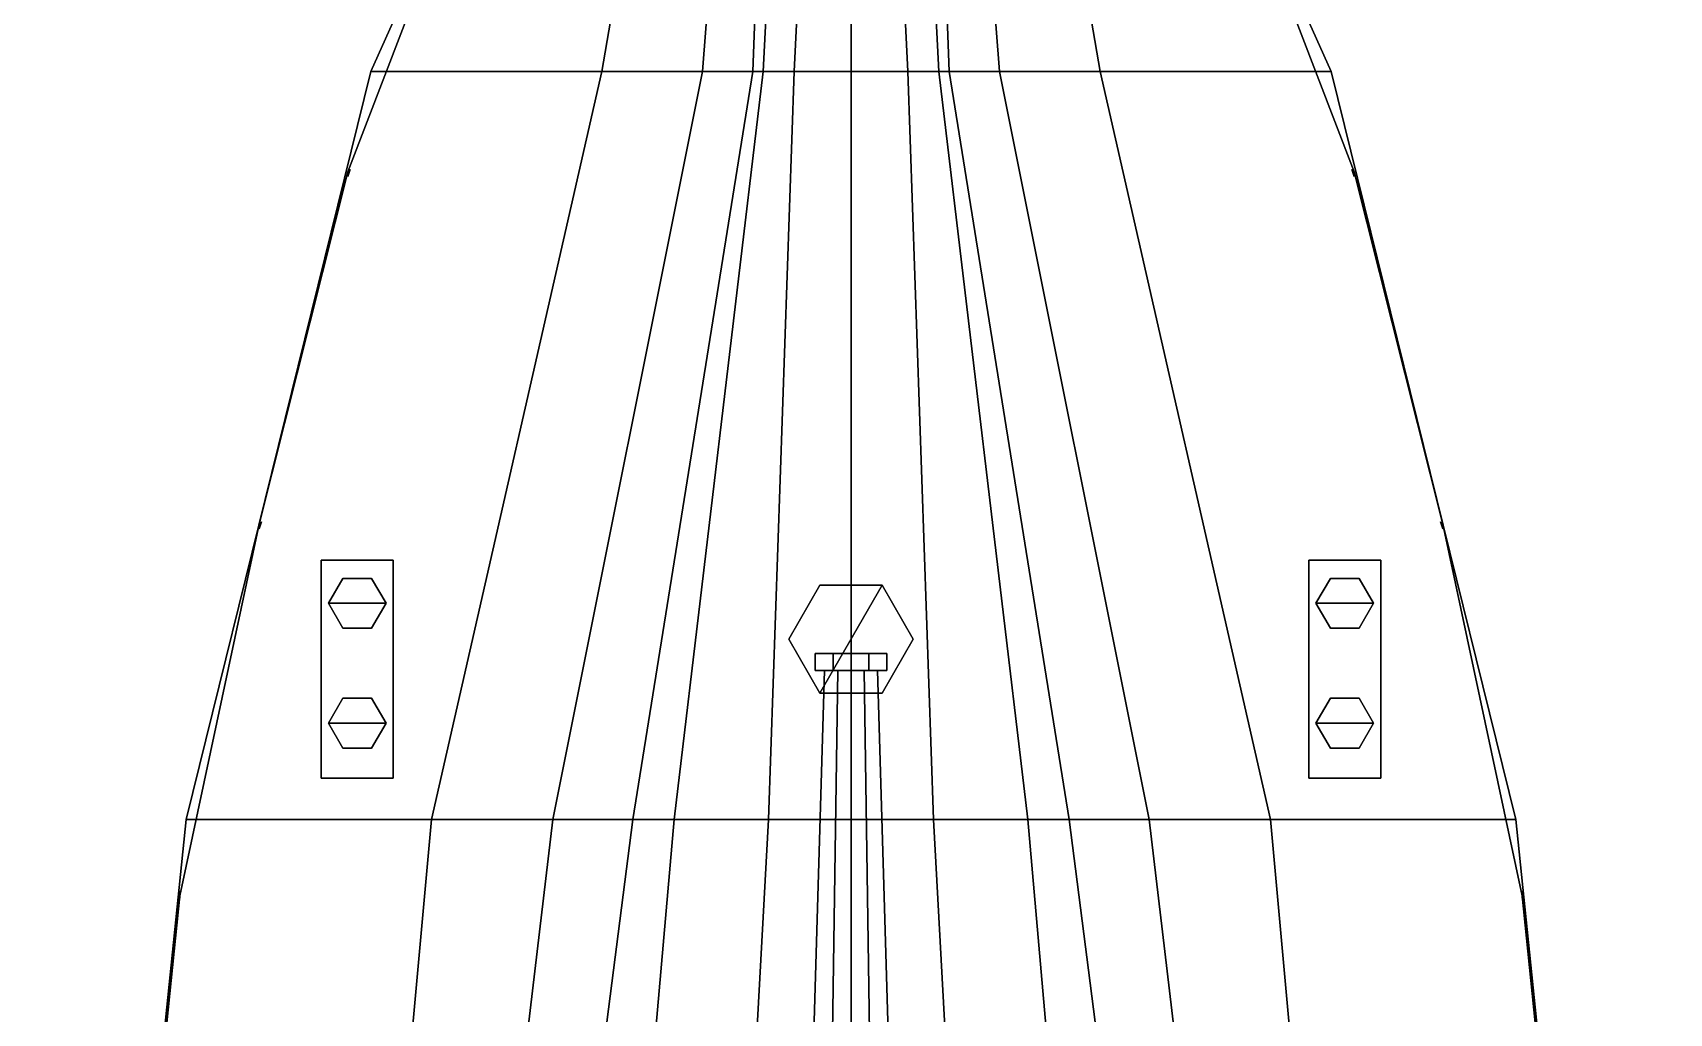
# Model space of a CAD drawing. Header units: millimetres. Extents: x -3.7 to 3.7, y -34 to 38.
# Drawn here: x -3.41 to 3.41, y 25.96 to 30.05 of the extents above; entities that cross this region are included whole.
import ezdxf

# ---------------------------------------------------------------- set-up
doc = ezdxf.new("R2010")
doc.units = ezdxf.units.MM
for name, color, linetype in [('gun', 1, 'Continuous'), ('railings', 3, 'Continuous'), ('tumb', 6, 'Continuous')]:
    doc.layers.add(name, color=color, linetype=linetype)

msp = doc.modelspace()

# ---------------------------------------------------------------- linework, layer by layer
for points in [[(-0.6247, 32.9585, 4.37), (-0.5116, 32.9585, 4.0972), (-1.0393, 29.8885, 0.9591), (-2.0032, 29.8885, 4.26)], [(0.6247, 32.9585, 4.37), (-0.6247, 32.9585, 4.37), (-2.0032, 29.8885, 4.26), (2.0032, 29.8885, 4.26)], [(-0.5116, 32.9585, 4.0972), (-0.3823, 32.9585, 3.3272), (-0.6193, 29.8885, -0.7857), (-1.0393, 29.8885, 0.9591)], [(-0.3823, 32.9585, 3.3272), (-0.2962, 32.9585, 2.7779), (-0.4093, 29.8885, -1.4534), (-0.6193, 29.8885, -0.7857)], [(-0.2962, 32.9585, 2.7779), (-0.21, 32.9585, 2.1533), (-0.3662, 29.8885, -1.6203), (-0.4093, 29.8885, -1.4534)], [(-0.21, 32.9585, 2.1533), (-0.0862, 32.9585, 1.1032), (-0.2369, 29.8885, -1.895), (-0.3662, 29.8885, -1.6203)], [(-0.0862, 32.9585, 1.1032), (0, 32.9585, -0.0115), (0, 29.8885, -2.315), (-0.2369, 29.8885, -1.895)], [(0.2369, 29.8885, -1.895), (0, 29.8885, -2.315), (0, 32.9585, -0.0115), (0.0862, 32.9585, 1.1032)], [(0.3662, 29.8885, -1.6203), (0.2369, 29.8885, -1.895), (0.0862, 32.9585, 1.1032), (0.21, 32.9585, 2.1533)], [(0.4093, 29.8885, -1.4534), (0.3662, 29.8885, -1.6203), (0.21, 32.9585, 2.1533), (0.2962, 32.9585, 2.7779)], [(0.6193, 29.8885, -0.7857), (0.4093, 29.8885, -1.4534), (0.2962, 32.9585, 2.7779), (0.3823, 32.9585, 3.3272)], [(1.0393, 29.8885, 0.9591), (0.6193, 29.8885, -0.7857), (0.3823, 32.9585, 3.3272), (0.5116, 32.9585, 4.0972)], [(2.0032, 29.8885, 4.26), (1.0393, 29.8885, 0.9591), (0.5116, 32.9585, 4.0972), (0.6247, 32.9585, 4.37)], [(-2.0032, 29.8885, 4.26), (-1.0393, 29.8885, 0.9591), (-1.7501, 26.7685, 0.9496), (-2.7733, 26.7685, 4.19)], [(-2.7733, 26.7685, 4.19), (2.7733, 26.7685, 4.19), (2.0032, 29.8885, 4.26), (-2.0032, 29.8885, 4.26)], [(-1.0393, 29.8885, 0.9591), (-0.6193, 29.8885, -0.7857), (-1.2439, 26.7685, -0.7951), (-1.7501, 26.7685, 0.9496)], [(-0.6193, 29.8885, -0.7857), (-0.4093, 29.8885, -1.4534), (-0.9101, 26.7685, -1.4629), (-1.2439, 26.7685, -0.7951)], [(-0.4093, 29.8885, -1.4534), (-0.3662, 29.8885, -1.6203), (-0.7377, 26.7685, -1.7375), (-0.9101, 26.7685, -1.4629)], [(-0.3662, 29.8885, -1.6203), (-0.2369, 29.8885, -1.895), (-0.3446, 26.7685, -2.136), (-0.7377, 26.7685, -1.7375)], [(-0.2369, 29.8885, -1.895), (0, 29.8885, -2.315), (0, 26.7685, -2.3245), (-0.3446, 26.7685, -2.136)], [(0.3446, 26.7685, -2.136), (0, 26.7685, -2.3245), (0, 29.8885, -2.315), (0.2369, 29.8885, -1.895)], [(0.7377, 26.7685, -1.7375), (0.3446, 26.7685, -2.136), (0.2369, 29.8885, -1.895), (0.3662, 29.8885, -1.6203)], [(0.9101, 26.7685, -1.4629), (0.7377, 26.7685, -1.7375), (0.3662, 29.8885, -1.6203), (0.4093, 29.8885, -1.4534)], [(1.2439, 26.7685, -0.7951), (0.9101, 26.7685, -1.4629), (0.4093, 29.8885, -1.4534), (0.6193, 29.8885, -0.7857)], [(1.7501, 26.7685, 0.9496), (1.2439, 26.7685, -0.7951), (0.6193, 29.8885, -0.7857), (1.0393, 29.8885, 0.9591)], [(2.7733, 26.7685, 4.19), (1.7501, 26.7685, 0.9496), (1.0393, 29.8885, 0.9591), (2.0032, 29.8885, 4.26)], [(-0.13, 27.7452, 4.19), (-0.26, 27.52, 4.19), (-0.26, 27.52, 5.19), (-0.13, 27.7452, 5.19)], [(-0.13, 27.7452, 5.19), (-0.26, 27.52, 5.19), (-0.13, 27.2948, 5.19), (0.13, 27.7452, 5.19)], [(0.13, 27.7452, 4.19), (-0.13, 27.7452, 4.19), (-0.13, 27.7452, 5.19), (0.13, 27.7452, 5.19)], [(0.13, 27.7452, 5.19), (-0.13, 27.2948, 5.19), (0.13, 27.2948, 5.19), (0.26, 27.52, 5.19)], [(0.26, 27.52, 4.19), (0.13, 27.7452, 4.19), (0.13, 27.7452, 5.19), (0.26, 27.52, 5.19)], [(-0.26, 27.52, 4.19), (-0.13, 27.2948, 4.19), (-0.13, 27.2948, 5.19), (-0.26, 27.52, 5.19)], [(0.13, 27.2948, 4.19), (0.26, 27.52, 4.19), (0.26, 27.52, 5.19), (0.13, 27.2948, 5.19)], [(-0.13, 27.2948, 4.19), (0.13, 27.2948, 4.19), (0.13, 27.2948, 5.19), (-0.13, 27.2948, 5.19)], [(-2.7733, 26.7685, 4.19), (-1.7501, 26.7685, 0.9496), (-2.3155, 20.5585, -0.2022), (-3.4141, 20.5585, 4.04)], [(2.7733, 26.7685, 4.19), (-2.7733, 26.7685, 4.19), (-3.4141, 20.5585, 4.04), (3.4141, 20.5585, 4.04)], [(-1.7501, 26.7685, 0.9496), (-1.2439, 26.7685, -0.7951), (-1.9817, 20.5585, -1.0854), (-2.3155, 20.5585, -0.2022)], [(-1.2439, 26.7685, -0.7951), (-0.9101, 26.7685, -1.4629), (-1.707, 20.5585, -1.5054), (-1.9817, 20.5585, -1.0854)], [(-0.9101, 26.7685, -1.4629), (-0.7377, 26.7685, -1.7375), (-1.2816, 20.5585, -1.85), (-1.707, 20.5585, -1.5054)], [(-0.7377, 26.7685, -1.7375), (-0.3446, 26.7685, -2.136), (-0.6839, 20.5585, -2.1785), (-1.2816, 20.5585, -1.85)], [(-0.3446, 26.7685, -2.136), (0, 26.7685, -2.3245), (0, 20.5585, -2.367), (-0.6839, 20.5585, -2.1785)], [(0.6839, 20.5585, -2.1785), (0, 20.5585, -2.367), (0, 26.7685, -2.3245), (0.3446, 26.7685, -2.136)], [(1.2816, 20.5585, -1.85), (0.6839, 20.5585, -2.1785), (0.3446, 26.7685, -2.136), (0.7377, 26.7685, -1.7375)], [(1.707, 20.5585, -1.5054), (1.2816, 20.5585, -1.85), (0.7377, 26.7685, -1.7375), (0.9101, 26.7685, -1.4629)], [(1.9817, 20.5585, -1.0854), (1.707, 20.5585, -1.5054), (0.9101, 26.7685, -1.4629), (1.2439, 26.7685, -0.7951)], [(2.3155, 20.5585, -0.2022), (1.9817, 20.5585, -1.0854), (1.2439, 26.7685, -0.7951), (1.7501, 26.7685, 0.9496)], [(3.4141, 20.5585, 4.04), (2.3155, 20.5585, -0.2022), (1.7501, 26.7685, 0.9496), (2.7733, 26.7685, 4.19)]]:
    msp.add_3dface(points)
at = {"layer": 'gun'}
for points in [[(-0.15, 27.39, 5.68), (-0.075, 27.39, 5.8099), (-0.075, 27.46, 5.8099), (-0.15, 27.46, 5.68)], [(-0.075, 27.39, 5.5501), (-0.15, 27.39, 5.68), (-0.15, 27.46, 5.68), (-0.075, 27.46, 5.5501)], [(-0.075, 27.39, 5.8099), (0.075, 27.39, 5.8099), (0.075, 27.46, 5.8099), (-0.075, 27.46, 5.8099)], [(0.075, 27.39, 5.5501), (-0.075, 27.39, 5.5501), (-0.075, 27.46, 5.5501), (0.075, 27.46, 5.5501)], [(0.075, 27.39, 5.8099), (0.15, 27.39, 5.68), (0.15, 27.46, 5.68), (0.075, 27.46, 5.8099)], [(0.15, 27.39, 5.68), (0.075, 27.39, 5.5501), (0.075, 27.46, 5.5501), (0.15, 27.46, 5.68)], [(-0.11, 27.39, 5.68), (-0.055, 27.39, 5.5847), (-0.09, 25.03, 5.5241), (-0.18, 25.03, 5.68)], [(-0.055, 27.39, 5.7753), (-0.11, 27.39, 5.68), (-0.18, 25.03, 5.68), (-0.09, 25.03, 5.8359)], [(-0.15, 27.39, 5.68), (0.15, 27.39, 5.68), (0.075, 27.39, 5.5501), (-0.075, 27.39, 5.5501)], [(-0.075, 27.39, 5.8099), (0.075, 27.39, 5.8099), (0.15, 27.39, 5.68), (-0.15, 27.39, 5.68)], [(-0.055, 27.39, 5.5847), (0.055, 27.39, 5.5847), (0.09, 25.03, 5.5241), (-0.09, 25.03, 5.5241)], [(0.055, 27.39, 5.7753), (-0.055, 27.39, 5.7753), (-0.09, 25.03, 5.8359), (0.09, 25.03, 5.8359)], [(0.055, 27.39, 5.5847), (0.11, 27.39, 5.68), (0.18, 25.03, 5.68), (0.09, 25.03, 5.5241)], [(0.11, 27.39, 5.68), (0.055, 27.39, 5.7753), (0.09, 25.03, 5.8359), (0.18, 25.03, 5.68)]]:
    msp.add_3dface(points, dxfattribs=at)
at = {"layer": 'railings'}
for points in [[(-1.57, 30.85, 5.27), (-2.1, 29.47, 5.26), (-2.1, 29.47, 5.29), (-1.57, 30.85, 5.3)], [(-1.57, 30.85, 5.3), (-2.1, 29.47, 5.29), (-2.1, 29.47, 5.26), (-1.57, 30.85, 5.27)], [(-1.57, 30.85, 4.81), (-2.1, 29.47, 4.8), (-2.1, 29.47, 4.77), (-1.57, 30.85, 4.78)], [(-1.57, 30.85, 4.78), (-2.1, 29.47, 4.77), (-2.1, 29.47, 4.8), (-1.57, 30.85, 4.81)], [(1.57, 30.85, 4.78), (2.1, 29.47, 4.77), (2.1, 29.47, 4.8), (1.57, 30.85, 4.81)], [(1.57, 30.85, 4.81), (2.1, 29.47, 4.8), (2.1, 29.47, 4.77), (1.57, 30.85, 4.78)], [(1.57, 30.85, 5.3), (2.1, 29.47, 5.29), (2.1, 29.47, 5.26), (1.57, 30.85, 5.27)], [(1.57, 30.85, 5.27), (2.1, 29.47, 5.26), (2.1, 29.47, 5.29), (1.57, 30.85, 5.3)], [(-2.1, 29.47, 5.29), (-2.47, 28, 5.25), (-2.47, 28, 5.22), (-2.1, 29.47, 5.26)], [(-2.1, 29.47, 5.26), (-2.47, 28, 5.22), (-2.47, 28, 5.25), (-2.1, 29.47, 5.29)], [(-2.1, 29.47, 4.77), (-2.47, 28, 4.73), (-2.47, 28, 4.76), (-2.1, 29.47, 4.8)], [(-2.1, 29.47, 4.8), (-2.47, 28, 4.76), (-2.47, 28, 4.73), (-2.1, 29.47, 4.77)], [(-2.09, 29.48, 5.26), (-2.09, 29.48, 4.25), (-2.1, 29.45, 4.25), (-2.1, 29.45, 5.26)], [(-2.1, 29.45, 5.26), (-2.1, 29.45, 4.25), (-2.09, 29.48, 4.25), (-2.09, 29.48, 5.26)], [(2.1, 29.45, 5.26), (2.1, 29.45, 4.25), (2.09, 29.48, 4.25), (2.09, 29.48, 5.26)], [(2.09, 29.48, 5.26), (2.09, 29.48, 4.25), (2.1, 29.45, 4.25), (2.1, 29.45, 5.26)], [(2.1, 29.47, 4.8), (2.47, 28, 4.76), (2.47, 28, 4.73), (2.1, 29.47, 4.77)], [(2.1, 29.47, 4.77), (2.47, 28, 4.73), (2.47, 28, 4.76), (2.1, 29.47, 4.8)], [(2.1, 29.47, 5.26), (2.47, 28, 5.22), (2.47, 28, 5.25), (2.1, 29.47, 5.29)], [(2.1, 29.47, 5.29), (2.47, 28, 5.25), (2.47, 28, 5.22), (2.1, 29.47, 5.26)], [(-2.47, 28, 5.22), (-2.8, 26.45, 5.19), (-2.8, 26.45, 5.22), (-2.47, 28, 5.25)], [(-2.47, 28, 5.25), (-2.8, 26.45, 5.22), (-2.8, 26.45, 5.19), (-2.47, 28, 5.22)], [(-2.47, 28, 4.76), (-2.8, 26.45, 4.73), (-2.8, 26.45, 4.7), (-2.47, 28, 4.73)], [(-2.47, 28, 4.73), (-2.8, 26.45, 4.7), (-2.8, 26.45, 4.73), (-2.47, 28, 4.76)], [(-2.46, 28.01, 5.22), (-2.46, 28.01, 4.21), (-2.47, 27.98, 4.21), (-2.47, 27.98, 5.22)], [(-2.47, 27.98, 5.22), (-2.47, 27.98, 4.21), (-2.46, 28.01, 4.21), (-2.46, 28.01, 5.22)], [(2.47, 27.98, 5.22), (2.47, 27.98, 4.21), (2.46, 28.01, 4.21), (2.46, 28.01, 5.22)], [(2.46, 28.01, 5.22), (2.46, 28.01, 4.21), (2.47, 27.98, 4.21), (2.47, 27.98, 5.22)], [(2.47, 28, 4.73), (2.8, 26.45, 4.7), (2.8, 26.45, 4.73), (2.47, 28, 4.76)], [(2.47, 28, 4.76), (2.8, 26.45, 4.73), (2.8, 26.45, 4.7), (2.47, 28, 4.73)], [(2.47, 28, 5.25), (2.8, 26.45, 5.22), (2.8, 26.45, 5.19), (2.47, 28, 5.22)], [(2.47, 28, 5.22), (2.8, 26.45, 5.19), (2.8, 26.45, 5.22), (2.47, 28, 5.25)], [(-2.8, 26.45, 5.22), (-3.41, 20.5, 5.07), (-3.41, 20.5, 5.04), (-2.8, 26.45, 5.19)], [(-2.8, 26.45, 5.19), (-3.41, 20.5, 5.04), (-3.41, 20.5, 5.07), (-2.8, 26.45, 5.22)], [(-2.8, 26.45, 4.73), (-3.41, 20.5, 4.58), (-3.41, 20.5, 4.55), (-2.8, 26.45, 4.7)], [(-2.8, 26.45, 4.7), (-3.41, 20.5, 4.55), (-3.41, 20.5, 4.58), (-2.8, 26.45, 4.73)], [(-2.8, 26.44, 5.19), (-2.8, 26.44, 4.18), (-2.8, 26.47, 4.18), (-2.8, 26.47, 5.19)], [(-2.8, 26.47, 5.19), (-2.8, 26.47, 4.18), (-2.8, 26.44, 4.18), (-2.8, 26.44, 5.19)], [(2.8, 26.47, 5.19), (2.8, 26.47, 4.18), (2.8, 26.44, 4.18), (2.8, 26.44, 5.19)], [(2.8, 26.44, 5.19), (2.8, 26.44, 4.18), (2.8, 26.47, 4.18), (2.8, 26.47, 5.19)], [(2.8, 26.45, 4.7), (3.41, 20.5, 4.55), (3.41, 20.5, 4.58), (2.8, 26.45, 4.73)], [(2.8, 26.45, 4.73), (3.41, 20.5, 4.58), (3.41, 20.5, 4.55), (2.8, 26.45, 4.7)], [(2.8, 26.45, 5.22), (3.41, 20.5, 5.07), (3.41, 20.5, 5.04), (2.8, 26.45, 5.19)], [(2.8, 26.45, 5.19), (3.41, 20.5, 5.04), (3.41, 20.5, 5.07), (2.8, 26.45, 5.22)]]:
    msp.add_3dface(points, dxfattribs=at)
at = {"layer": 'tumb'}
for points in [[(-1.91, 27.85, 4.29), (-2.21, 27.85, 4.29), (-2.21, 26.94, 4.29), (-1.91, 26.94, 4.29)], [(-2.21, 26.94, 4.29), (-2.21, 27.85, 4.29), (-2.21, 27.85, 4.18), (-2.21, 26.94, 4.18)], [(-1.91, 27.85, 4.18), (-2.21, 27.85, 4.18), (-2.21, 27.85, 4.29), (-1.91, 27.85, 4.29)], [(-1.91, 26.94, 4.18), (-1.91, 27.85, 4.18), (-1.91, 27.85, 4.29), (-1.91, 26.94, 4.29)], [(2.21, 27.85, 4.29), (1.91, 27.85, 4.29), (1.91, 26.94, 4.29), (2.21, 26.94, 4.29)], [(1.91, 26.94, 4.29), (1.91, 27.85, 4.29), (1.91, 27.85, 4.18), (1.91, 26.94, 4.18)], [(2.21, 27.85, 4.18), (1.91, 27.85, 4.18), (1.91, 27.85, 4.29), (2.21, 27.85, 4.29)], [(2.21, 26.94, 4.18), (2.21, 27.85, 4.18), (2.21, 27.85, 4.29), (2.21, 26.94, 4.29)], [(-2.12, 27.7739, 4.29), (-2.18, 27.67, 4.29), (-2.18, 27.67, 4.69), (-2.12, 27.7739, 4.69)], [(-2.18, 27.67, 4.69), (-1.94, 27.67, 4.69), (-2, 27.7739, 4.69), (-2.12, 27.7739, 4.69)], [(-2, 27.7739, 4.29), (-2.12, 27.7739, 4.29), (-2.12, 27.7739, 4.69), (-2, 27.7739, 4.69)], [(-1.94, 27.67, 4.29), (-2, 27.7739, 4.29), (-2, 27.7739, 4.69), (-1.94, 27.67, 4.69)], [(1.94, 27.67, 4.69), (2.18, 27.67, 4.69), (2.12, 27.7739, 4.69), (2, 27.7739, 4.69)], [(2, 27.7739, 4.29), (1.94, 27.67, 4.29), (1.94, 27.67, 4.69), (2, 27.7739, 4.69)], [(2.12, 27.7739, 4.29), (2, 27.7739, 4.29), (2, 27.7739, 4.69), (2.12, 27.7739, 4.69)], [(2.18, 27.67, 4.29), (2.12, 27.7739, 4.29), (2.12, 27.7739, 4.69), (2.18, 27.67, 4.69)], [(-2.18, 27.67, 4.29), (-2.12, 27.5661, 4.29), (-2.12, 27.5661, 4.69), (-2.18, 27.67, 4.69)], [(-2.12, 27.5661, 4.69), (-2, 27.5661, 4.69), (-1.94, 27.67, 4.69), (-2.18, 27.67, 4.69)], [(-2, 27.5661, 4.29), (-1.94, 27.67, 4.29), (-1.94, 27.67, 4.69), (-2, 27.5661, 4.69)], [(2, 27.5661, 4.69), (2.12, 27.5661, 4.69), (2.18, 27.67, 4.69), (1.94, 27.67, 4.69)], [(1.94, 27.67, 4.29), (2, 27.5661, 4.29), (2, 27.5661, 4.69), (1.94, 27.67, 4.69)], [(2.12, 27.5661, 4.29), (2.18, 27.67, 4.29), (2.18, 27.67, 4.69), (2.12, 27.5661, 4.69)], [(-2.12, 27.5661, 4.29), (-2, 27.5661, 4.29), (-2, 27.5661, 4.69), (-2.12, 27.5661, 4.69)], [(2, 27.5661, 4.29), (2.12, 27.5661, 4.29), (2.12, 27.5661, 4.69), (2, 27.5661, 4.69)], [(-2.18, 27.17, 4.69), (-1.94, 27.17, 4.69), (-2, 27.2739, 4.69), (-2.12, 27.2739, 4.69)], [(-2.12, 27.2739, 4.29), (-2.18, 27.17, 4.29), (-2.18, 27.17, 4.69), (-2.12, 27.2739, 4.69)], [(-2, 27.2739, 4.29), (-2.12, 27.2739, 4.29), (-2.12, 27.2739, 4.69), (-2, 27.2739, 4.69)], [(-1.94, 27.17, 4.29), (-2, 27.2739, 4.29), (-2, 27.2739, 4.69), (-1.94, 27.17, 4.69)], [(2, 27.2739, 4.29), (1.94, 27.17, 4.29), (1.94, 27.17, 4.69), (2, 27.2739, 4.69)], [(1.94, 27.17, 4.69), (2.18, 27.17, 4.69), (2.12, 27.2739, 4.69), (2, 27.2739, 4.69)], [(2.12, 27.2739, 4.29), (2, 27.2739, 4.29), (2, 27.2739, 4.69), (2.12, 27.2739, 4.69)], [(2.18, 27.17, 4.29), (2.12, 27.2739, 4.29), (2.12, 27.2739, 4.69), (2.18, 27.17, 4.69)], [(-2.18, 27.17, 4.29), (-2.12, 27.0661, 4.29), (-2.12, 27.0661, 4.69), (-2.18, 27.17, 4.69)], [(-2.12, 27.0661, 4.69), (-2, 27.0661, 4.69), (-1.94, 27.17, 4.69), (-2.18, 27.17, 4.69)], [(-2, 27.0661, 4.29), (-1.94, 27.17, 4.29), (-1.94, 27.17, 4.69), (-2, 27.0661, 4.69)], [(1.94, 27.17, 4.29), (2, 27.0661, 4.29), (2, 27.0661, 4.69), (1.94, 27.17, 4.69)], [(2, 27.0661, 4.69), (2.12, 27.0661, 4.69), (2.18, 27.17, 4.69), (1.94, 27.17, 4.69)], [(2.12, 27.0661, 4.29), (2.18, 27.17, 4.29), (2.18, 27.17, 4.69), (2.12, 27.0661, 4.69)], [(-2.12, 27.0661, 4.29), (-2, 27.0661, 4.29), (-2, 27.0661, 4.69), (-2.12, 27.0661, 4.69)], [(2, 27.0661, 4.29), (2.12, 27.0661, 4.29), (2.12, 27.0661, 4.69), (2, 27.0661, 4.69)], [(-1.91, 26.94, 4.29), (-2.21, 26.94, 4.29), (-2.21, 26.94, 4.18), (-1.91, 26.94, 4.18)], [(2.21, 26.94, 4.29), (1.91, 26.94, 4.29), (1.91, 26.94, 4.18), (2.21, 26.94, 4.18)]]:
    msp.add_3dface(points, dxfattribs=at)

doc.saveas('drawing.dxf')
